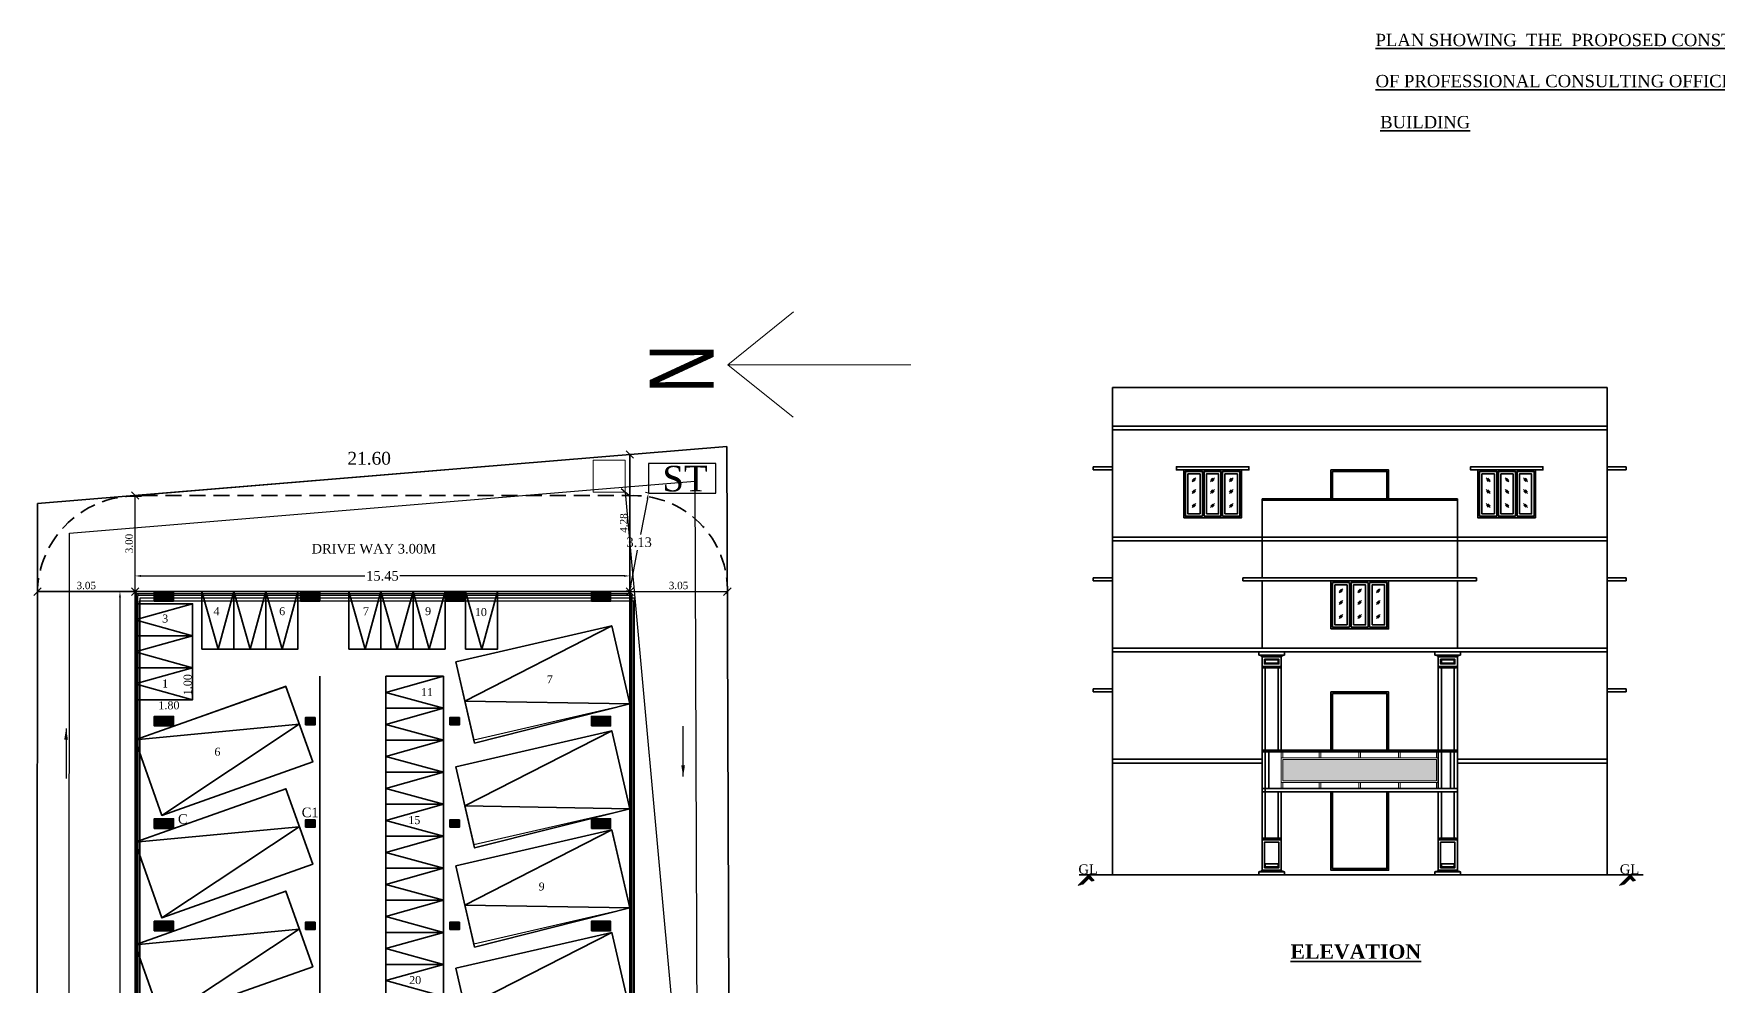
# Model space of a CAD drawing. Header units: metres. Extents: x 7518 to 7619, y -2370 to -2298.
# Drawn here: x 7519.1 to 7571.7, y -2327.7 to -2297.9 of the extents above; entities that cross this region are included whole.
import ezdxf

# ---------------------------------------------------------------- set-up
doc = ezdxf.new("R2010")
doc.units = ezdxf.units.M
doc.header["$MEASUREMENT"] = 0
doc.header["$PDMODE"] = 98
doc.linetypes.add('DASHED2', pattern=[0.375, 0.25, -0.125])
for name, color, linetype, plot in [('BLK_1_COVERED_AREA', 140, 'Continuous', False), ('BLK_1_FLR_0_BLT_UP_AREA_DEDUCT', 18, 'Continuous', False), ('PARKING_SLOT', 30, 'Continuous', False), ('TWO_WHEELER_PARKING', 2, 'Continuous', False)]:
    doc.layers.add(name, color=color, linetype=linetype, plot=plot)
for name, color, linetype in [('BLK_1_FLR_0_BLT_UP_AREA', 18, 'Continuous'), ('BLK_1_FLR_0_COVERED_PARKING', 173, 'Continuous'), ('BLK_1_LVL_0_BLDG_FOOT_PRINT', 1, 'Continuous'), ('BLK_1_LVL_0_REAR_SETBACK', 11, 'Continuous'), ('BLK_1_LVL_0_SIDE_SETBACK1', 171, 'Continuous'), ('BLK_1_LVL_0_SIDE_SETBACK2', 102, 'Continuous'), ('PLOT_BOUNDARY', 70, 'Continuous'), ('RWH', 130, 'Continuous'), ('SEPTIC_TANK', 146, 'Continuous')]:
    doc.layers.add(name, color=color, linetype=linetype)
for name, color, linetype, lineweight in [('BLK_1_FLR_0_STILT', 7, 'Continuous', 0), ('NORTH_DIRECTION', 7, 'Continuous', 0), ('SEGREGATED_TOILET', 1, 'Continuous', 0)]:
    doc.layers.add(name, color=color, linetype=linetype, lineweight=lineweight)
doc.styles.get("Standard").update_dxf_attribs({"font": 'times.ttf'})
doc.styles.add('USA TEXT', font='GOTHIC.TTF', dxfattribs={"width": 0.8})
doc.dimstyles.get("Standard").update_dxf_attribs({"dimtxt": 0.3, "dimasz": 0.18, "dimexe": 0.1, "dimexo": 0.1, "dimgap": 0.09, "dimtad": 0, "dimtih": 1, "dimtoh": 1, "dimzin": 0, "dimdsep": 46, "dimtxsty": 'Standard', "dimcen": 0.09, "dimadec": 0, "dimazin": 0, "dimtfac": 1, "dimtofl": 0, "dimtmove": 0, "dimatfit": 3, "dimfxl": 0, "dimtolj": 1, "dimtzin": 0, "dimarcsym": 0})
doc.dimstyles.new('STANDARD$0', dxfattribs={"dimtxt": 0.3, "dimasz": 0.18, "dimexe": 0.1, "dimexo": 0.1, "dimgap": 0.09, "dimtad": 0, "dimtih": 1, "dimtoh": 1, "dimzin": 1, "dimdsep": 46, "dimtxsty": 'Standard', "dimcen": 0.1, "dimadec": 3, "dimazin": 0, "dimtfac": 1, "dimtofl": 0, "dimtmove": 0, "dimatfit": 3, "dimfxl": 0, "dimtolj": 1, "dimtzin": 0, "dimarcsym": 0})
doc.dimstyles.new('vassanttham', dxfattribs={"dimtxt": 0.23, "dimasz": 0.234375, "dimexe": 0.15, "dimexo": 0.5, "dimgap": 0.07, "dimtad": 1, "dimtoh": 1, "dimrnd": 0.01, "dimzin": 0, "dimdsep": 46, "dimtxsty": 'Standard', "dimblk": 'OBLIQUE', "dimcen": 0.23, "dimse1": 1, "dimse2": 1, "dimclrd": 7, "dimclre": 7, "dimclrt": 7, "dimadec": 0, "dimazin": 0, "dimtfac": 1, "dimtix": 1, "dimtofl": 0, "dimtmove": 0, "dimatfit": 3, "dimfxl": 0, "dimtolj": 2, "dimtzin": 0, "dimlwd": 25, "dimlwe": -1, "dimarcsym": 0})

# ---------------------------------------------------------------- blocks, each defined once
blk = doc.blocks.new('*D120')
at = {"color": 0, "lineweight": -2}
for p, q in [((7521.913, -2315.354), (7521.713, -2315.354)), ((7521.813, -2315.534), (7521.813, -2332.218)), ((7521.813, -2347.794), (7521.813, -2332.704)), ((7521.913, -2347.974), (7521.713, -2347.974))]:
    blk.add_line(p, q, dxfattribs=at)
at = {"color": 0, "lineweight": 35}
for points in [[(7521.783, -2315.534), (7521.843, -2315.534), (7521.813, -2315.354)], [(7521.783, -2347.794), (7521.843, -2347.794), (7521.813, -2347.974)]]:
    blk.add_solid(points, dxfattribs=at)
at = {"layer": 'Defpoints', "color": 0, "lineweight": 35}
for p in [(7521.813, -2315.354), (7522.99, -2315.354), (7522.99, -2347.974)]:
    blk.add_point(p, dxfattribs=at)
at = {"color": 0, "lineweight": 35, "insert": (7521.813, -2332.461), "char_height": 0.3, "attachment_point": 5}
blk.add_mtext('\\A1;32.62', dxfattribs=at)
blk = doc.blocks.new('*D139')
at = {"color": 0, "lineweight": -2}
for p, q in [((7522.285, -2314.965), (7522.285, -2314.765)), ((7522.465, -2314.865), (7529.462, -2314.865)), ((7537.555, -2314.865), (7530.558, -2314.865)), ((7537.735, -2314.965), (7537.735, -2314.765))]:
    blk.add_line(p, q, dxfattribs=at)
at = {"color": 0, "lineweight": 35}
for points in [[(7522.465, -2314.835), (7522.465, -2314.895), (7522.285, -2314.865)], [(7537.555, -2314.835), (7537.555, -2314.895), (7537.735, -2314.865)]]:
    blk.add_solid(points, dxfattribs=at)
at = {"layer": 'Defpoints', "color": 0, "lineweight": 35}
for p in [(7537.735, -2314.865), (7522.285, -2315.354), (7537.735, -2315.354)]:
    blk.add_point(p, dxfattribs=at)
at = {"color": 0, "lineweight": 35, "insert": (7530.01, -2314.865), "char_height": 0.3, "attachment_point": 5}
blk.add_mtext('\\A1;15.45', dxfattribs=at)
blk = doc.blocks.new('_Oblique')
at = {"color": 0, "lineweight": -2}
blk.add_line((-0.5, -0.5), (0.5, 0.5), dxfattribs=at)
blk = doc.blocks.new('*D144')
at = {"layer": 'BLK_1_LVL_0_SIDE_SETBACK2', "linetype": 'ByBlock', "lineweight": 25}
blk.add_line((7537.735, -2315.354), (7540.78, -2315.354), dxfattribs=at)
at = {"layer": 'Defpoints', "color": 0, "linetype": 'ByBlock', "lineweight": 35}
for p in [(7537.735, -2315.354), (7540.78, -2315.354), (7540.78, -2315.354)]:
    blk.add_point(p, dxfattribs=at)
at = {"layer": 'BLK_1_LVL_0_SIDE_SETBACK2', "linetype": 'ByBlock', "lineweight": 25, "xscale": 0.234375, "yscale": 0.234375, "zscale": 0.234375}
for p, rotation in [((7537.735, -2315.354), 179.9996540600815), ((7540.78, -2315.354), 359.9996540600815)]:
    blk.add_blockref('_Oblique', p, dxfattribs=dict(at, rotation=rotation))
at = {"layer": 'BLK_1_LVL_0_SIDE_SETBACK2', "linetype": 'ByBlock', "insert": (7539.258, -2315.166), "char_height": 0.23, "attachment_point": 5, "rotation": 359.9997}
blk.add_mtext('\\A2;3.05', dxfattribs=at)
blk = doc.blocks.new('*D122')
at = {"layer": 'BLK_1_LVL_0_SIDE_SETBACK1', "lineweight": 25}
blk.add_line((7522.285, -2315.354), (7519.235, -2315.354), dxfattribs=at)
at = {"layer": 'Defpoints', "color": 0, "lineweight": 35}
for p in [(7519.235, -2315.354), (7519.235, -2315.354), (7522.285, -2315.354)]:
    blk.add_point(p, dxfattribs=at)
at = {"layer": 'BLK_1_LVL_0_SIDE_SETBACK1', "lineweight": 25, "xscale": 0.234375, "yscale": 0.234375, "zscale": 0.234375, "rotation": 180}
blk.add_blockref('_Oblique', (7519.235, -2315.354), dxfattribs=at)
at = {"layer": 'BLK_1_LVL_0_SIDE_SETBACK1', "lineweight": 25, "xscale": 0.234375, "yscale": 0.234375, "zscale": 0.234375}
blk.add_blockref('_Oblique', (7522.285, -2315.354), dxfattribs=at)
at = {"layer": 'BLK_1_LVL_0_SIDE_SETBACK1', "insert": (7520.76, -2315.166), "char_height": 0.23, "attachment_point": 5}
blk.add_mtext('\\A2;3.05', dxfattribs=at)
blk = doc.blocks.new('*D149')
at = {"layer": 'Defpoints', "color": 0, "linetype": 'ByBlock', "lineweight": 35}
for p in [(7538.321, -2312.274), (7538.321, -2312.274), (7537.735, -2315.354)]:
    blk.add_point(p, dxfattribs=at)
at = {"layer": 'SEPTIC_TANK', "color": 0, "linetype": 'ByBlock', "lineweight": -2}
for p, q in [((7538.287, -2312.451), (7538.074, -2313.571)), ((7538.321, -2312.274), (7538.222, -2312.255)), ((7537.769, -2315.177), (7537.982, -2314.057)), ((7537.735, -2315.354), (7537.637, -2315.335))]:
    blk.add_line(p, q, dxfattribs=at)
at = {"layer": 'SEPTIC_TANK', "color": 0, "linetype": 'ByBlock', "lineweight": 35}
for points in [[(7538.258, -2312.445), (7538.317, -2312.457), (7538.321, -2312.274)], [(7537.739, -2315.171), (7537.798, -2315.183), (7537.735, -2315.354)]]:
    blk.add_solid(points, dxfattribs=at)
at = {"layer": 'SEPTIC_TANK', "color": 0, "linetype": 'ByBlock', "insert": (7538.028, -2313.814), "char_height": 0.3, "attachment_point": 5}
blk.add_mtext('\\A1;3.13', dxfattribs=at)
blk = doc.blocks.new('*D150')
at = {"layer": 'BLK_1_LVL_0_REAR_SETBACK', "linetype": 'ByBlock', "lineweight": 25}
blk.add_line((7522.285, -2315.354), (7522.285, -2312.351), dxfattribs=at)
at = {"layer": 'Defpoints', "color": 0, "linetype": 'ByBlock', "lineweight": 35}
for p in [(7522.285, -2312.351), (7522.285, -2312.351), (7522.285, -2315.354)]:
    blk.add_point(p, dxfattribs=at)
at = {"layer": 'BLK_1_LVL_0_REAR_SETBACK', "linetype": 'ByBlock', "lineweight": 25, "xscale": 0.234375, "yscale": 0.234375, "zscale": 0.234375}
for p, rotation in [((7522.285, -2312.351), 90), ((7522.285, -2315.354), 270)]:
    blk.add_blockref('_Oblique', p, dxfattribs=dict(at, rotation=rotation))
at = {"layer": 'BLK_1_LVL_0_REAR_SETBACK', "linetype": 'ByBlock', "insert": (7522.098, -2313.852), "char_height": 0.23, "attachment_point": 5, "rotation": 90}
blk.add_mtext('\\A2;3.00', dxfattribs=at)
blk = doc.blocks.new('*D151')
at = {"layer": 'BLK_1_LVL_0_REAR_SETBACK', "linetype": 'ByBlock', "lineweight": 25}
blk.add_line((7537.735, -2315.354), (7537.737, -2311.069), dxfattribs=at)
at = {"layer": 'Defpoints', "color": 0, "linetype": 'ByBlock', "lineweight": 35}
for p in [(7537.737, -2311.069), (7537.737, -2311.069), (7537.735, -2315.354)]:
    blk.add_point(p, dxfattribs=at)
at = {"layer": 'BLK_1_LVL_0_REAR_SETBACK', "linetype": 'ByBlock', "lineweight": 25, "xscale": 0.234375, "yscale": 0.234375, "zscale": 0.234375}
for p, rotation in [((7537.737, -2311.069), 89.97838304715017), ((7537.735, -2315.354), 269.9783830471501)]:
    blk.add_blockref('_Oblique', p, dxfattribs=dict(at, rotation=rotation))
at = {"layer": 'BLK_1_LVL_0_REAR_SETBACK', "linetype": 'ByBlock', "insert": (7537.548, -2313.211), "char_height": 0.23, "attachment_point": 5, "rotation": 89.9784}
blk.add_mtext('\\A2;4.28', dxfattribs=at)
blk = doc.blocks.new('*D152')
at = {"layer": 'Defpoints', "color": 0, "linetype": 'ByBlock', "lineweight": 35}
for p in [(7537.591, -2312.246), (7540.906, -2348.616), (7540.906, -2348.616)]:
    blk.add_point(p, dxfattribs=at)
at = {"layer": 'SEGREGATED_TOILET', "linetype": 'ByBlock', "lineweight": 25}
blk.add_line((7537.591, -2312.246), (7540.906, -2348.616), dxfattribs=at)
at = {"layer": 'SEGREGATED_TOILET', "linetype": 'ByBlock', "lineweight": 25, "xscale": 0.234375, "yscale": 0.234375, "zscale": 0.234375}
for p, rotation in [((7537.591, -2312.246), 95.20804476324341), ((7540.906, -2348.616), 275.2080447632434)]:
    blk.add_blockref('_Oblique', p, dxfattribs=dict(at, rotation=rotation))
at = {"layer": 'SEGREGATED_TOILET', "linetype": 'ByBlock', "insert": (7539.435, -2330.414), "char_height": 0.23, "attachment_point": 5, "rotation": 275.208}
blk.add_mtext('\\A2;36.52', dxfattribs=at)

msp = doc.modelspace()

# ---------------------------------------------------------------- hatches: boundary and pattern name
at = {"lineweight": 35}
for points in [[(7523.485, -2315.654), (7523.485, -2315.354), (7522.885, -2315.354), (7522.885, -2315.654)], [(7528.055, -2315.654), (7528.055, -2315.354), (7527.455, -2315.354), (7527.455, -2315.654)], [(7532.565, -2315.654), (7532.565, -2315.354), (7531.965, -2315.354), (7531.965, -2315.654)], [(7536.535, -2315.654), (7536.535, -2315.354), (7537.135, -2315.354), (7537.135, -2315.654)], [(7523.485, -2319.554), (7523.485, -2319.254), (7522.885, -2319.254), (7522.885, -2319.554)], [(7536.535, -2319.554), (7536.535, -2319.254), (7537.135, -2319.254), (7537.135, -2319.554)], [(7523.485, -2322.754), (7523.485, -2322.454), (7522.885, -2322.454), (7522.885, -2322.754)], [(7536.535, -2322.754), (7536.535, -2322.454), (7537.135, -2322.454), (7537.135, -2322.754)], [(7523.485, -2325.954), (7523.485, -2325.654), (7522.885, -2325.654), (7522.885, -2325.954)], [(7536.535, -2325.954), (7536.535, -2325.654), (7537.135, -2325.654), (7537.135, -2325.954)]]:
    msp.add_hatch(color=256, dxfattribs=at).paths.add_polyline_path(points)
h = msp.add_hatch(color=256, dxfattribs=at)
h.paths.add_polyline_path([(7527.755, -2319.289), (7527.605, -2319.289), (7527.605, -2319.519), (7527.755, -2319.519)])
h.paths.add_polyline_path([(7527.905, -2319.289), (7527.755, -2319.289), (7527.755, -2319.519), (7527.905, -2319.519)])
h = msp.add_hatch(color=256, dxfattribs=at)
h.paths.add_polyline_path([(7532.265, -2319.289), (7532.115, -2319.289), (7532.115, -2319.519), (7532.265, -2319.519)])
h.paths.add_polyline_path([(7532.415, -2319.289), (7532.265, -2319.289), (7532.265, -2319.519), (7532.415, -2319.519)])
at = {"lineweight": 0}
msp.add_hatch(color=256, dxfattribs=at).paths.add_polyline_path([(7562.934, -2321.272), (7562.934, -2320.6), (7558.134, -2320.6), (7558.134, -2321.272)])
at = {"lineweight": 35}
h = msp.add_hatch(color=256, dxfattribs=at)
h.paths.add_polyline_path([(7527.755, -2322.489), (7527.605, -2322.489), (7527.605, -2322.719), (7527.755, -2322.719)])
h.paths.add_polyline_path([(7527.905, -2322.489), (7527.755, -2322.489), (7527.755, -2322.719), (7527.905, -2322.719)])
h = msp.add_hatch(color=256, dxfattribs=at)
h.paths.add_polyline_path([(7532.265, -2322.489), (7532.115, -2322.489), (7532.115, -2322.719), (7532.265, -2322.719)])
h.paths.add_polyline_path([(7532.415, -2322.489), (7532.265, -2322.489), (7532.265, -2322.719), (7532.415, -2322.719)])
h = msp.add_hatch(color=256, dxfattribs=at)
h.paths.add_polyline_path([(7527.755, -2325.689), (7527.605, -2325.689), (7527.605, -2325.919), (7527.755, -2325.919)])
h.paths.add_polyline_path([(7527.905, -2325.689), (7527.755, -2325.689), (7527.755, -2325.919), (7527.905, -2325.919)])
h = msp.add_hatch(color=256, dxfattribs=at)
h.paths.add_polyline_path([(7532.265, -2325.689), (7532.115, -2325.689), (7532.115, -2325.919), (7532.265, -2325.919)])
h.paths.add_polyline_path([(7532.415, -2325.689), (7532.265, -2325.689), (7532.265, -2325.919), (7532.415, -2325.919)])

# ---------------------------------------------------------------- linework, layer by layer
for p, q in [((7552.809, -2308.981), (7568.259, -2308.981)), ((7552.809, -2323.911), (7552.809, -2308.981)), ((7552.809, -2324.211), (7552.809, -2308.981)), ((7552.809, -2313.651), (7552.809, -2308.981)), ((7568.259, -2312.451), (7568.259, -2308.981)), ((7552.809, -2310.181), (7568.259, -2310.181)), ((7552.809, -2310.301), (7552.809, -2310.181)), ((7552.809, -2310.301), (7568.259, -2310.301)), ((7568.259, -2310.301), (7568.259, -2310.181)), ((7519.237, -2312.604), (7540.763, -2310.818)), ((7552.209, -2311.551), (7552.209, -2311.451)), ((7552.809, -2311.451), (7552.209, -2311.451)), ((7552.809, -2311.551), (7552.209, -2311.551)), ((7555.297, -2311.923), (7555.417, -2311.801)), ((7555.3, -2311.882), (7555.369, -2311.813)), ((7555.343, -2311.914), (7555.404, -2311.85)), ((7555.877, -2311.923), (7555.997, -2311.801)), ((7555.88, -2311.882), (7555.949, -2311.813)), ((7555.923, -2311.914), (7555.984, -2311.85)), ((7556.462, -2311.923), (7556.582, -2311.801)), ((7556.465, -2311.882), (7556.534, -2311.813)), ((7556.508, -2311.914), (7556.569, -2311.85)), ((7564.607, -2311.923), (7564.487, -2311.801)), ((7564.56, -2311.914), (7564.5, -2311.85)), ((7564.604, -2311.882), (7564.534, -2311.813)), ((7565.192, -2311.923), (7565.072, -2311.801)), ((7565.145, -2311.914), (7565.085, -2311.85)), ((7565.189, -2311.882), (7565.119, -2311.813)), ((7565.772, -2311.923), (7565.652, -2311.801)), ((7565.725, -2311.914), (7565.665, -2311.85)), ((7565.769, -2311.882), (7565.699, -2311.813)), ((7568.859, -2311.451), (7568.259, -2311.451)), ((7568.859, -2311.551), (7568.259, -2311.551)), ((7568.859, -2311.551), (7568.859, -2311.451)), ((7555.297, -2312.288), (7555.417, -2312.166)), ((7555.3, -2312.248), (7555.369, -2312.178)), ((7555.343, -2312.279), (7555.404, -2312.215)), ((7555.877, -2312.288), (7555.997, -2312.166)), ((7555.88, -2312.248), (7555.949, -2312.178)), ((7555.923, -2312.279), (7555.984, -2312.215)), ((7556.462, -2312.288), (7556.582, -2312.166)), ((7556.465, -2312.248), (7556.534, -2312.178)), ((7556.508, -2312.279), (7556.569, -2312.215)), ((7557.484, -2312.451), (7563.584, -2312.451)), ((7557.484, -2313.771), (7557.484, -2312.451)), ((7563.584, -2313.771), (7563.584, -2312.451)), ((7564.607, -2312.288), (7564.487, -2312.166)), ((7564.56, -2312.279), (7564.5, -2312.215)), ((7564.604, -2312.248), (7564.534, -2312.178)), ((7565.192, -2312.288), (7565.072, -2312.166)), ((7565.145, -2312.279), (7565.085, -2312.215)), ((7565.189, -2312.248), (7565.119, -2312.178)), ((7565.772, -2312.288), (7565.652, -2312.166)), ((7565.725, -2312.279), (7565.665, -2312.215)), ((7565.769, -2312.248), (7565.699, -2312.178)), ((7568.259, -2324.211), (7568.259, -2312.451)), ((7519.237, -2312.604), (7519.21, -2359.107)), ((7555.297, -2312.727), (7555.417, -2312.605)), ((7555.3, -2312.686), (7555.369, -2312.617)), ((7555.343, -2312.718), (7555.404, -2312.654)), ((7555.877, -2312.727), (7555.997, -2312.605)), ((7555.88, -2312.686), (7555.949, -2312.617)), ((7555.923, -2312.718), (7555.984, -2312.654)), ((7556.462, -2312.727), (7556.582, -2312.605)), ((7556.465, -2312.686), (7556.534, -2312.617)), ((7556.508, -2312.718), (7556.569, -2312.654)), ((7557.484, -2312.501), (7563.584, -2312.501)), ((7564.607, -2312.727), (7564.487, -2312.605)), ((7564.56, -2312.718), (7564.5, -2312.654)), ((7564.604, -2312.686), (7564.534, -2312.617)), ((7565.192, -2312.727), (7565.072, -2312.605)), ((7565.145, -2312.718), (7565.085, -2312.654)), ((7565.189, -2312.686), (7565.119, -2312.617)), ((7565.772, -2312.727), (7565.652, -2312.605)), ((7565.725, -2312.718), (7565.665, -2312.654)), ((7565.769, -2312.686), (7565.699, -2312.617)), ((7552.809, -2313.651), (7568.259, -2313.651)), ((7552.809, -2313.771), (7568.259, -2313.771)), ((7557.484, -2314.921), (7557.484, -2313.771)), ((7563.584, -2314.921), (7563.584, -2313.771)), ((7552.209, -2315.021), (7552.209, -2314.921)), ((7552.809, -2314.921), (7552.209, -2314.921)), ((7552.809, -2315.021), (7552.209, -2315.021)), ((7556.884, -2314.921), (7556.884, -2315.021)), ((7556.884, -2315.021), (7556.884, -2314.921)), ((7556.884, -2314.921), (7564.184, -2314.921)), ((7556.884, -2315.021), (7564.184, -2315.021)), ((7557.484, -2317.121), (7557.484, -2315.021)), ((7563.584, -2317.121), (7563.584, -2315.021)), ((7564.184, -2314.921), (7564.184, -2315.021)), ((7568.859, -2314.921), (7568.259, -2314.921)), ((7568.859, -2315.021), (7568.259, -2315.021)), ((7568.859, -2315.021), (7568.859, -2314.921)), ((7537.735, -2315.354), (7522.285, -2315.354)), ((7537.735, -2319.814), (7537.735, -2315.354)), ((7537.735, -2319.814), (7537.735, -2315.354)), ((7559.891, -2315.393), (7560.011, -2315.271)), ((7559.894, -2315.352), (7559.963, -2315.283)), ((7559.937, -2315.384), (7559.998, -2315.32)), ((7560.471, -2315.393), (7560.591, -2315.271)), ((7560.474, -2315.352), (7560.543, -2315.283)), ((7560.517, -2315.384), (7560.578, -2315.32)), ((7561.056, -2315.393), (7561.176, -2315.271)), ((7561.059, -2315.352), (7561.128, -2315.283)), ((7561.102, -2315.384), (7561.163, -2315.32)), ((7559.891, -2315.758), (7560.011, -2315.636)), ((7559.891, -2316.197), (7560.011, -2316.075)), ((7559.894, -2315.718), (7559.963, -2315.648)), ((7559.894, -2316.156), (7559.963, -2316.087)), ((7559.937, -2315.749), (7559.998, -2315.685)), ((7559.937, -2316.188), (7559.998, -2316.124)), ((7560.471, -2315.758), (7560.591, -2315.636)), ((7560.471, -2316.197), (7560.591, -2316.075)), ((7560.474, -2315.718), (7560.543, -2315.648)), ((7560.474, -2316.156), (7560.543, -2316.087)), ((7560.517, -2315.749), (7560.578, -2315.685)), ((7560.517, -2316.188), (7560.578, -2316.124)), ((7561.056, -2315.758), (7561.176, -2315.636)), ((7561.056, -2316.197), (7561.176, -2316.075)), ((7561.059, -2315.718), (7561.128, -2315.648)), ((7561.059, -2316.156), (7561.128, -2316.087)), ((7561.102, -2315.749), (7561.163, -2315.685)), ((7561.102, -2316.188), (7561.163, -2316.124)), ((7552.809, -2317.121), (7568.259, -2317.121)), ((7552.809, -2317.241), (7568.259, -2317.241)), ((7557.484, -2317.241), (7557.384, -2317.241)), ((7557.384, -2317.241), (7557.384, -2317.341)), ((7558.184, -2317.241), (7557.384, -2317.241)), ((7557.384, -2317.341), (7558.084, -2317.341)), ((7557.484, -2317.391), (7558.084, -2317.391)), ((7557.484, -2324.061), (7557.484, -2317.691)), ((7557.484, -2320.349), (7557.484, -2317.691)), ((7558.084, -2317.341), (7558.184, -2317.341)), ((7558.084, -2317.691), (7558.084, -2320.311)), ((7558.184, -2317.341), (7558.184, -2317.241)), ((7562.984, -2317.241), (7562.884, -2317.241)), ((7562.884, -2317.241), (7562.884, -2317.341)), ((7563.684, -2317.241), (7562.884, -2317.241)), ((7562.884, -2317.341), (7563.584, -2317.341)), ((7562.984, -2317.391), (7563.584, -2317.391)), ((7562.984, -2320.311), (7562.984, -2317.691)), ((7563.584, -2317.341), (7563.684, -2317.341)), ((7563.584, -2317.691), (7563.584, -2320.591)), ((7563.684, -2317.341), (7563.684, -2317.241)), ((7528.055, -2338.754), (7528.055, -2318.001)), ((7557.584, -2317.741), (7557.984, -2317.741)), ((7563.084, -2317.741), (7563.484, -2317.741)), ((7552.209, -2318.491), (7552.209, -2318.391)), ((7552.809, -2318.391), (7552.209, -2318.391)), ((7552.809, -2318.491), (7552.209, -2318.491)), ((7568.859, -2318.391), (7568.259, -2318.391)), ((7568.859, -2318.491), (7568.259, -2318.491)), ((7568.859, -2318.491), (7568.859, -2318.391)), ((7557.484, -2320.311), (7563.584, -2320.311)), ((7557.484, -2320.361), (7563.584, -2320.361)), ((7557.694, -2321.511), (7557.694, -2320.311)), ((7562.984, -2320.591), (7562.984, -2320.361)), ((7563.374, -2321.511), (7563.374, -2320.361)), ((7552.809, -2320.591), (7557.484, -2320.591)), ((7552.809, -2320.711), (7557.484, -2320.711)), ((7562.984, -2321.526), (7562.984, -2320.486)), ((7563.584, -2320.405), (7563.584, -2321.661)), ((7563.584, -2320.591), (7568.259, -2320.591)), ((7563.584, -2320.711), (7568.259, -2320.711)), ((7557.484, -2321.511), (7563.584, -2321.511)), ((7557.484, -2321.611), (7563.584, -2321.611)), ((7557.484, -2324.061), (7557.484, -2321.803)), ((7557.984, -2321.661), (7557.984, -2321.611)), ((7558.084, -2324.061), (7558.084, -2321.611)), ((7562.984, -2324.061), (7562.984, -2321.611)), ((7563.584, -2324.061), (7563.584, -2321.611)), ((7563.584, -2321.842), (7563.584, -2321.803)), ((7557.584, -2323.061), (7557.984, -2323.061)), ((7563.084, -2323.061), (7563.484, -2323.061)), ((7551.74, -2324.541), (7552.07, -2324.211)), ((7551.74, -2324.541), (7552.07, -2324.211)), ((7551.773, -2324.211), (7569.387, -2324.211)), ((7551.777, -2324.529), (7552.07, -2324.236)), ((7551.777, -2324.529), (7552.07, -2324.236)), ((7551.814, -2324.518), (7552.07, -2324.262)), ((7551.814, -2324.518), (7552.07, -2324.262)), ((7551.851, -2324.506), (7552.07, -2324.287)), ((7551.851, -2324.506), (7552.07, -2324.287)), ((7551.888, -2324.494), (7552.07, -2324.313)), ((7551.888, -2324.494), (7552.07, -2324.313)), ((7552.241, -2324.382), (7552.07, -2324.211)), ((7552.241, -2324.382), (7552.07, -2324.211)), ((7552.222, -2324.389), (7552.07, -2324.236)), ((7552.222, -2324.389), (7552.07, -2324.236)), ((7552.202, -2324.395), (7552.07, -2324.262)), ((7552.202, -2324.395), (7552.07, -2324.262)), ((7552.183, -2324.401), (7552.07, -2324.287)), ((7552.183, -2324.401), (7552.07, -2324.287)), ((7552.164, -2324.407), (7552.07, -2324.313)), ((7552.164, -2324.407), (7552.07, -2324.313)), ((7557.384, -2324.211), (7557.384, -2324.111)), ((7557.384, -2324.111), (7558.084, -2324.111)), ((7557.484, -2324.211), (7557.384, -2324.211)), ((7558.184, -2324.211), (7557.384, -2324.211)), ((7557.484, -2324.061), (7558.084, -2324.061)), ((7558.084, -2324.111), (7558.184, -2324.111)), ((7558.184, -2324.111), (7558.184, -2324.211)), ((7559.634, -2324.061), (7561.434, -2324.061)), ((7562.884, -2324.211), (7562.884, -2324.111)), ((7562.884, -2324.111), (7563.584, -2324.111)), ((7562.984, -2324.211), (7562.884, -2324.211)), ((7563.684, -2324.211), (7562.884, -2324.211)), ((7562.984, -2324.061), (7563.584, -2324.061)), ((7563.584, -2324.111), (7563.684, -2324.111)), ((7563.684, -2324.111), (7563.684, -2324.211)), ((7568.649, -2324.541), (7568.979, -2324.211)), ((7568.649, -2324.541), (7568.979, -2324.211)), ((7568.686, -2324.529), (7568.979, -2324.236)), ((7568.686, -2324.529), (7568.979, -2324.236)), ((7568.723, -2324.518), (7568.979, -2324.262)), ((7568.723, -2324.518), (7568.979, -2324.262)), ((7568.76, -2324.506), (7568.979, -2324.287)), ((7568.76, -2324.506), (7568.979, -2324.287)), ((7568.798, -2324.494), (7568.979, -2324.313)), ((7568.798, -2324.494), (7568.979, -2324.313)), ((7569.15, -2324.382), (7568.979, -2324.211)), ((7569.15, -2324.382), (7568.979, -2324.211)), ((7569.131, -2324.389), (7568.979, -2324.236)), ((7569.131, -2324.389), (7568.979, -2324.236)), ((7569.111, -2324.395), (7568.979, -2324.262)), ((7569.111, -2324.395), (7568.979, -2324.262)), ((7569.092, -2324.401), (7568.979, -2324.287)), ((7569.092, -2324.401), (7568.979, -2324.287)), ((7569.073, -2324.407), (7568.979, -2324.313)), ((7569.073, -2324.407), (7568.979, -2324.313))]:
    msp.add_line(p, q, dxfattribs=at)
at = {"linetype": 'DASHED2', "lineweight": 35, "ltscale": 2}
msp.add_line((7522.484, -2312.355), (7537.682, -2312.355), dxfattribs=at)
at = {"lineweight": 35, "ltscale": 3}
for p, q in [((7522.285, -2315.354), (7522.285, -2338.524)), ((7537.735, -2335.174), (7537.735, -2319.814))]:
    msp.add_line(p, q, dxfattribs=at)
at = {"lineweight": 0}
for p, q in [((7558.084, -2321.511), (7558.084, -2320.356)), ((7558.084, -2320.356), (7558.084, -2320.546)), ((7558.084, -2320.356), (7558.084, -2321.511)), ((7558.134, -2320.356), (7558.134, -2320.546)), ((7559.272, -2320.361), (7559.272, -2320.55)), ((7559.322, -2320.361), (7559.322, -2320.55)), ((7560.509, -2320.55), (7560.509, -2320.356)), ((7560.559, -2320.55), (7560.559, -2320.356)), ((7561.747, -2320.361), (7561.747, -2320.55)), ((7561.797, -2320.361), (7561.797, -2320.55)), ((7562.934, -2320.361), (7562.934, -2320.55)), ((7562.984, -2321.511), (7562.984, -2320.361)), ((7562.984, -2320.361), (7562.984, -2320.55)), ((7562.984, -2321.511), (7562.984, -2320.361)), ((7558.084, -2321.322), (7558.084, -2321.511)), ((7558.134, -2321.322), (7558.134, -2321.511)), ((7559.272, -2321.322), (7559.272, -2321.511)), ((7559.322, -2321.322), (7559.322, -2321.511)), ((7560.509, -2321.322), (7560.509, -2321.511)), ((7560.559, -2321.322), (7560.559, -2321.511)), ((7561.747, -2321.322), (7561.747, -2321.511)), ((7561.797, -2321.322), (7561.797, -2321.511)), ((7562.934, -2321.322), (7562.934, -2321.511)), ((7562.984, -2321.322), (7562.984, -2321.511))]:
    msp.add_line(p, q, dxfattribs=at)
at = {"lineweight": 35}
for points in [[(7519.21, -2359.107), (7540.906, -2348.616), (7540.763, -2310.818)], [(7555.041, -2311.551), (7554.811, -2311.551), (7554.811, -2311.451), (7556.841, -2311.451), (7557.071, -2311.451), (7557.071, -2311.551), (7554.811, -2311.551)], [(7555.621, -2313.001), (7555.621, -2311.601), (7555.091, -2311.601), (7555.091, -2313.001), (7555.621, -2313.001)], [(7555.671, -2313.001), (7556.201, -2313.001), (7556.201, -2311.601), (7555.671, -2311.601), (7555.671, -2313.001)], [(7556.251, -2313.001), (7556.791, -2313.001), (7556.791, -2311.601), (7556.251, -2311.601), (7556.251, -2313.001)], [(7559.634, -2312.501), (7559.634, -2311.551), (7561.434, -2311.551), (7561.434, -2312.501)], [(7559.684, -2312.501), (7559.684, -2311.601), (7561.384, -2311.601), (7561.384, -2312.501)], [(7564.228, -2311.551), (7563.998, -2311.551), (7563.998, -2311.451), (7566.028, -2311.451), (7566.258, -2311.451), (7566.258, -2311.551), (7563.998, -2311.551)], [(7564.818, -2313.001), (7564.278, -2313.001), (7564.278, -2311.601), (7564.818, -2311.601), (7564.818, -2313.001)], [(7565.398, -2313.001), (7564.868, -2313.001), (7564.868, -2311.601), (7565.398, -2311.601), (7565.398, -2313.001)], [(7565.448, -2313.001), (7565.448, -2311.601), (7565.978, -2311.601), (7565.978, -2313.001), (7565.448, -2313.001)], [(7560.214, -2316.471), (7560.214, -2315.071), (7559.684, -2315.071), (7559.684, -2316.471), (7560.214, -2316.471)], [(7560.264, -2316.471), (7560.794, -2316.471), (7560.794, -2315.071), (7560.264, -2315.071), (7560.264, -2316.471)], [(7560.844, -2316.471), (7561.384, -2316.471), (7561.384, -2315.071), (7560.844, -2315.071), (7560.844, -2316.471)], [(7537.735, -2318.866), (7532.886, -2320.086), (7532.303, -2317.55), (7537.172, -2316.427), (7537.735, -2318.866), (7532.586, -2318.774), (7537.172, -2316.427)], [(7557.484, -2317.691), (7557.534, -2317.691)], [(7558.084, -2317.691), (7558.034, -2317.691)], [(7558.084, -2317.691), (7558.034, -2317.691)], [(7562.984, -2317.691), (7563.034, -2317.691)], [(7563.584, -2317.691), (7563.534, -2317.691)], [(7563.584, -2317.691), (7563.534, -2317.691)], [(7557.534, -2317.741), (7557.584, -2317.741), (7557.584, -2320.311)], [(7558.034, -2317.741), (7557.984, -2317.741), (7557.984, -2320.311)], [(7563.034, -2317.741), (7563.084, -2317.741), (7563.084, -2320.311)], [(7563.534, -2317.741), (7563.484, -2317.741), (7563.484, -2320.311)], [(7522.285, -2319.989), (7526.994, -2318.317), (7527.832, -2320.676), (7523.124, -2322.348), (7522.285, -2319.989), (7527.414, -2319.501), (7523.124, -2322.348)], [(7559.634, -2320.311), (7559.634, -2318.491), (7561.434, -2318.491), (7561.434, -2320.311)], [(7559.684, -2320.311), (7559.684, -2318.541), (7561.384, -2318.541), (7561.384, -2320.311)], [(7527.605, -2319.519), (7527.905, -2319.519), (7527.905, -2319.289), (7527.605, -2319.289), (7527.605, -2319.519)], [(7532.115, -2319.519), (7532.415, -2319.519), (7532.415, -2319.289), (7532.115, -2319.289), (7532.115, -2319.519)], [(7537.735, -2322.143), (7532.886, -2323.363), (7532.303, -2320.826), (7537.172, -2319.703), (7537.735, -2322.143), (7532.586, -2322.051), (7537.172, -2319.703)], [(7557.584, -2320.361), (7557.584, -2321.511)], [(7563.084, -2320.361), (7563.084, -2321.511)], [(7563.484, -2320.361), (7563.484, -2321.511)], [(7522.285, -2323.189), (7526.994, -2321.517), (7527.832, -2323.876), (7523.124, -2325.548), (7522.285, -2323.189), (7527.414, -2322.701), (7523.124, -2325.548)], [(7557.534, -2323.061), (7557.584, -2323.061), (7557.584, -2321.511)], [(7558.034, -2323.061), (7557.984, -2323.061), (7557.984, -2321.611)], [(7561.434, -2321.611), (7561.434, -2324.061), (7559.634, -2324.061), (7559.634, -2321.611)], [(7561.384, -2321.611), (7561.384, -2324.011), (7559.684, -2324.011), (7559.684, -2321.611)], [(7563.034, -2323.061), (7563.084, -2323.061), (7563.084, -2321.611)], [(7563.534, -2323.061), (7563.484, -2323.061), (7563.484, -2321.611)], [(7527.605, -2322.719), (7527.905, -2322.719), (7527.905, -2322.489), (7527.605, -2322.489), (7527.605, -2322.719)], [(7532.115, -2322.719), (7532.415, -2322.719), (7532.415, -2322.489), (7532.115, -2322.489), (7532.115, -2322.719)], [(7537.735, -2325.242), (7532.886, -2326.462), (7532.303, -2323.926), (7537.172, -2322.803), (7537.735, -2325.242), (7532.586, -2325.15), (7537.172, -2322.803)], [(7557.484, -2323.111), (7557.534, -2323.111)], [(7558.084, -2323.111), (7558.034, -2323.111)], [(7558.084, -2323.111), (7558.034, -2323.111)], [(7562.984, -2323.111), (7563.034, -2323.111)], [(7563.584, -2323.111), (7563.534, -2323.111)], [(7563.584, -2323.111), (7563.534, -2323.111)], [(7563.584, -2323.111), (7563.534, -2323.111)], [(7522.285, -2326.389), (7526.994, -2324.717), (7527.832, -2327.076), (7523.124, -2328.748), (7522.285, -2326.389), (7527.414, -2325.901), (7523.124, -2328.748)], [(7527.605, -2325.919), (7527.905, -2325.919), (7527.905, -2325.689), (7527.605, -2325.689), (7527.605, -2325.919)], [(7532.115, -2325.919), (7532.415, -2325.919), (7532.415, -2325.689), (7532.115, -2325.689), (7532.115, -2325.919)], [(7537.735, -2328.442), (7532.886, -2329.662), (7532.303, -2327.126), (7537.172, -2326.003), (7537.735, -2328.442), (7532.586, -2328.35), (7537.172, -2326.003)]]:
    msp.add_lwpolyline(points, dxfattribs=at)
at = {"linetype": 'ByBlock'}
msp.add_lwpolyline([(7538.321, -2311.348), (7538.321, -2312.274), (7540.419, -2312.274), (7540.419, -2311.348)], close=True, dxfattribs=at)
at = {"lineweight": 35}
for points in [[(7555.041, -2313.051), (7556.841, -2313.051), (7556.841, -2311.551), (7555.041, -2311.551)], [(7555.546, -2312.926), (7555.546, -2311.676), (7555.166, -2311.676), (7555.166, -2312.926)], [(7555.746, -2312.926), (7556.126, -2312.926), (7556.126, -2311.676), (7555.746, -2311.676)], [(7556.326, -2312.926), (7556.716, -2312.926), (7556.716, -2311.676), (7556.326, -2311.676)], [(7566.028, -2313.051), (7564.228, -2313.051), (7564.228, -2311.551), (7566.028, -2311.551)], [(7564.743, -2312.926), (7564.353, -2312.926), (7564.353, -2311.676), (7564.743, -2311.676)], [(7565.323, -2312.926), (7564.943, -2312.926), (7564.943, -2311.676), (7565.323, -2311.676)], [(7565.523, -2312.926), (7565.523, -2311.676), (7565.903, -2311.676), (7565.903, -2312.926)], [(7559.634, -2316.521), (7561.434, -2316.521), (7561.434, -2315.021), (7559.634, -2315.021)], [(7537.735, -2315.354), (7522.285, -2315.354), (7522.285, -2344.314), (7526.96, -2344.314), (7526.96, -2347.974), (7533.06, -2347.974), (7533.06, -2344.314), (7537.735, -2344.314)], [(7523.485, -2315.654), (7522.885, -2315.654), (7522.885, -2315.354), (7523.485, -2315.354)], [(7528.055, -2315.654), (7527.455, -2315.654), (7527.455, -2315.354), (7528.055, -2315.354)], [(7532.565, -2315.654), (7531.965, -2315.654), (7531.965, -2315.354), (7532.565, -2315.354)], [(7536.535, -2315.654), (7537.135, -2315.654), (7537.135, -2315.354), (7536.535, -2315.354)], [(7560.139, -2316.396), (7560.139, -2315.146), (7559.759, -2315.146), (7559.759, -2316.396)], [(7560.339, -2316.396), (7560.719, -2316.396), (7560.719, -2315.146), (7560.339, -2315.146)], [(7560.919, -2316.396), (7561.309, -2316.396), (7561.309, -2315.146), (7560.919, -2315.146)], [(7557.484, -2317.391), (7558.084, -2317.391), (7558.084, -2317.691), (7557.484, -2317.691)], [(7557.559, -2317.466), (7558.009, -2317.466), (7558.009, -2317.616), (7557.559, -2317.616)], [(7557.584, -2317.491), (7557.984, -2317.491), (7557.984, -2317.591), (7557.584, -2317.591)], [(7562.984, -2317.391), (7563.584, -2317.391), (7563.584, -2317.691), (7562.984, -2317.691)], [(7563.059, -2317.466), (7563.509, -2317.466), (7563.509, -2317.616), (7563.059, -2317.616)], [(7563.084, -2317.491), (7563.484, -2317.491), (7563.484, -2317.591), (7563.084, -2317.591)], [(7523.485, -2319.554), (7522.885, -2319.554), (7522.885, -2319.254), (7523.485, -2319.254)], [(7536.535, -2319.554), (7537.135, -2319.554), (7537.135, -2319.254), (7536.535, -2319.254)], [(7523.485, -2322.754), (7522.885, -2322.754), (7522.885, -2322.454), (7523.485, -2322.454)], [(7536.535, -2322.754), (7537.135, -2322.754), (7537.135, -2322.454), (7536.535, -2322.454)], [(7557.484, -2324.061), (7558.084, -2324.061), (7558.084, -2323.111), (7557.484, -2323.111)], [(7557.559, -2323.986), (7558.009, -2323.986), (7558.009, -2323.186), (7557.559, -2323.186)], [(7562.984, -2324.061), (7563.584, -2324.061), (7563.584, -2323.111), (7562.984, -2323.111)], [(7563.059, -2323.986), (7563.509, -2323.986), (7563.509, -2323.186), (7563.059, -2323.186)], [(7557.584, -2323.961), (7557.984, -2323.961), (7557.984, -2323.861), (7557.584, -2323.861)], [(7563.084, -2323.961), (7563.484, -2323.961), (7563.484, -2323.861), (7563.084, -2323.861)], [(7523.485, -2325.954), (7522.885, -2325.954), (7522.885, -2325.654), (7523.485, -2325.654)], [(7536.535, -2325.954), (7537.135, -2325.954), (7537.135, -2325.654), (7536.535, -2325.654)]]:
    msp.add_lwpolyline(points, close=True, dxfattribs=at)
at = {"lineweight": 35, "ltscale": 200}
for points in [[(7525.371, -2315.354), (7524.371, -2315.354), (7524.371, -2317.152), (7525.371, -2317.152), (7525.371, -2315.354), (7524.876, -2317.152), (7524.371, -2315.354)], [(7526.372, -2315.354), (7525.371, -2315.354), (7525.371, -2317.152), (7526.372, -2317.152), (7526.372, -2315.354), (7525.876, -2317.152), (7525.371, -2315.354)], [(7527.372, -2315.354), (7526.372, -2315.354), (7526.372, -2317.152), (7527.372, -2317.152), (7527.372, -2315.354), (7526.877, -2317.152), (7526.372, -2315.354)], [(7529.965, -2315.354), (7528.964, -2315.354), (7528.964, -2317.152), (7529.965, -2317.152), (7529.965, -2315.354), (7529.47, -2317.152), (7528.964, -2315.354)], [(7530.965, -2315.354), (7529.965, -2315.354), (7529.965, -2317.152), (7530.965, -2317.152), (7530.965, -2315.354), (7530.47, -2317.152), (7529.965, -2315.354)], [(7531.965, -2315.354), (7530.965, -2315.354), (7530.965, -2317.152), (7531.965, -2317.152), (7531.965, -2315.354), (7531.47, -2317.152), (7530.965, -2315.354)], [(7533.605, -2315.354), (7532.605, -2315.354), (7532.605, -2317.152), (7533.605, -2317.152), (7533.605, -2315.354), (7533.11, -2317.152), (7532.605, -2315.354)], [(7524.083, -2316.735), (7524.083, -2315.735), (7522.285, -2315.735), (7522.285, -2316.735), (7524.083, -2316.735), (7522.285, -2316.24), (7524.083, -2315.735)], [(7524.083, -2317.735), (7524.083, -2316.735), (7522.285, -2316.735), (7522.285, -2317.735), (7524.083, -2317.735), (7522.285, -2317.24), (7524.083, -2316.735)], [(7524.083, -2318.735), (7524.083, -2317.735), (7522.285, -2317.735), (7522.285, -2318.735), (7524.083, -2318.735), (7522.285, -2318.24), (7524.083, -2317.735)], [(7531.917, -2319.001), (7531.917, -2318.001), (7530.119, -2318.001), (7530.119, -2319.001), (7531.917, -2319.001), (7530.119, -2318.506), (7531.917, -2318.001)], [(7531.917, -2320.002), (7531.917, -2319.001), (7530.119, -2319.001), (7530.119, -2320.002), (7531.917, -2320.002), (7530.119, -2319.506), (7531.917, -2319.001)], [(7531.917, -2321.002), (7531.917, -2320.002), (7530.119, -2320.002), (7530.119, -2321.002), (7531.917, -2321.002), (7530.119, -2320.507), (7531.917, -2320.002)], [(7531.917, -2322.002), (7531.917, -2321.002), (7530.119, -2321.002), (7530.119, -2322.002), (7531.917, -2322.002), (7530.119, -2321.507), (7531.917, -2321.002)], [(7531.919, -2323.002), (7531.919, -2322.002), (7530.121, -2322.002), (7530.121, -2323.002), (7531.919, -2323.002), (7530.121, -2322.507), (7531.919, -2322.002)], [(7531.919, -2324.002), (7531.919, -2323.002), (7530.121, -2323.002), (7530.121, -2324.002), (7531.919, -2324.002), (7530.121, -2323.507), (7531.919, -2323.002)], [(7531.919, -2325.002), (7531.919, -2324.002), (7530.121, -2324.002), (7530.121, -2325.002), (7531.919, -2325.002), (7530.121, -2324.507), (7531.919, -2324.002)], [(7531.919, -2326.003), (7531.919, -2325.002), (7530.121, -2325.002), (7530.121, -2326.003), (7531.919, -2326.003), (7530.121, -2325.507), (7531.919, -2325.002)], [(7531.919, -2327.003), (7531.919, -2326.003), (7530.121, -2326.003), (7530.121, -2327.003), (7531.919, -2327.003), (7530.121, -2326.508), (7531.919, -2326.003)], [(7531.919, -2328.003), (7531.919, -2327.003), (7530.121, -2327.003), (7530.121, -2328.003), (7531.919, -2328.003), (7530.121, -2327.508), (7531.919, -2327.003)]]:
    msp.add_lwpolyline(points, dxfattribs=at)
at = {"lineweight": 0}
for points in [[(7558.084, -2320.55), (7562.984, -2320.55), (7562.984, -2321.322), (7558.084, -2321.322)], [(7558.134, -2320.6), (7562.934, -2320.6), (7562.934, -2321.272), (7558.134, -2321.272)]]:
    msp.add_lwpolyline(points, close=True, dxfattribs=at)
at = {"linetype": 'DASHED2', "lineweight": 35, "ltscale": 2}
for centre, radius, start, end in [((7522.29, -2315.425), 3.055, 86.3593, 180.091), ((7537.848, -2315.289), 2.936, 357.2943, 93.244)]:
    msp.add_arc(centre, radius, start, end, dxfattribs=at)
at = {"lineweight": 35}
for centre, radius, start, end in [((7557.378, -2317.478), 0.137, 39.3593, 87.5106), ((7557.538, -2317.687), 0.0543, 184.3741, 265.6259), ((7558.03, -2317.687), 0.0543, 274.3741, 355.6259), ((7558.19, -2317.478), 0.137, 92.4894, 140.6407), ((7562.878, -2317.478), 0.137, 39.3593, 87.5106), ((7563.038, -2317.687), 0.0543, 184.3741, 265.6259), ((7563.53, -2317.687), 0.0543, 274.3741, 355.6259), ((7563.69, -2317.478), 0.137, 92.4894, 140.6407), ((7557.538, -2323.115), 0.0543, 94.3741, 175.6259), ((7558.03, -2323.115), 0.0543, 4.3741, 85.6259), ((7563.038, -2323.115), 0.0543, 94.3741, 175.6259), ((7563.53, -2323.115), 0.0543, 4.3741, 85.6259), ((7563.53, -2323.115), 0.0543, 4.3741, 85.6259), ((7557.378, -2323.974), 0.137, 272.4894, 320.6407), ((7558.19, -2323.974), 0.137, 219.3593, 267.5106), ((7562.878, -2323.974), 0.137, 272.4894, 320.6407), ((7563.69, -2323.974), 0.137, 219.3593, 267.5106), ((7563.69, -2323.974), 0.137, 219.3593, 267.5106)]:
    msp.add_arc(centre, radius, start, end, dxfattribs=at)
at = {"layer": 'BLK_1_COVERED_AREA'}
msp.add_lwpolyline([(7537.863, -2315.653), (7522.413, -2315.653), (7522.413, -2344.613), (7527.088, -2344.613), (7527.088, -2348.273), (7533.188, -2348.273), (7533.188, -2344.613), (7537.863, -2344.613)], close=True, dxfattribs=at)
at = {"layer": 'BLK_1_FLR_0_BLT_UP_AREA', "color": 18}
msp.add_lwpolyline([(7537.77, -2315.428), (7522.32, -2315.428), (7522.32, -2344.388), (7526.995, -2344.388), (7526.995, -2348.048), (7533.095, -2348.048), (7533.095, -2344.388), (7537.77, -2344.388)], close=True, dxfattribs=at)
at = {"layer": 'BLK_1_FLR_0_BLT_UP_AREA_DEDUCT', "color": 18}
msp.add_lwpolyline([(7537.809, -2315.473), (7522.359, -2315.473), (7522.359, -2344.433), (7527.034, -2344.433), (7527.034, -2348.093), (7533.134, -2348.093), (7533.134, -2344.433), (7537.809, -2344.433)], close=True, dxfattribs=at)
at = {"layer": 'BLK_1_FLR_0_COVERED_PARKING'}
msp.add_lwpolyline([(7537.878, -2315.564), (7522.428, -2315.564), (7522.428, -2344.524), (7527.103, -2344.524), (7527.103, -2348.184), (7533.203, -2348.184), (7533.203, -2344.524), (7537.878, -2344.524)], close=True, dxfattribs=at)
at = {"layer": 'BLK_1_FLR_0_STILT'}
msp.add_lwpolyline([(7537.735, -2315.354), (7522.285, -2315.354), (7522.285, -2344.314), (7526.96, -2344.314), (7526.96, -2347.974), (7533.06, -2347.974), (7533.06, -2344.314), (7537.735, -2344.314)], close=True, dxfattribs=at)
at = {"layer": 'BLK_1_LVL_0_BLDG_FOOT_PRINT'}
msp.add_lwpolyline([(7537.735, -2315.354), (7522.285, -2315.354), (7522.285, -2344.314), (7526.96, -2344.314), (7526.96, -2347.974), (7533.06, -2347.974), (7533.06, -2344.314), (7537.735, -2344.314)], close=True, dxfattribs=at)
at = {"layer": 'BLK_1_LVL_0_REAR_SETBACK', "linetype": 'ByBlock'}
msp.add_lwpolyline([(7522.285, -2315.354), (7522.285, -2312.351), (7537.737, -2311.069), (7537.735, -2315.354), (7522.285, -2315.354)], close=True, dxfattribs=at)
at = {"layer": 'BLK_1_LVL_0_SIDE_SETBACK1'}
msp.add_lwpolyline([(7519.235, -2315.354), (7522.285, -2315.354), (7522.285, -2344.314), (7519.218, -2344.312), (7519.235, -2315.354)], close=True, dxfattribs=at)
at = {"layer": 'BLK_1_LVL_0_SIDE_SETBACK2', "linetype": 'ByBlock'}
msp.add_lwpolyline([(7537.735, -2315.354), (7540.78, -2315.354), (7540.89, -2344.314), (7537.735, -2344.314), (7537.735, -2315.354)], close=True, dxfattribs=at)
at = {"layer": 'NORTH_DIRECTION'}
for points in [[(7542.853, -2306.61), (7542.853, -2306.61), (7540.801, -2308.265)], [(7546.517, -2308.265), (7546.517, -2308.265), (7540.801, -2308.265), (7542.836, -2309.907)]]:
    msp.add_lwpolyline(points, dxfattribs=at)
at = {"layer": 'PARKING_SLOT', "linetype": 'Continuous'}
for points in [[(7532.3, -2317.551), (7532.862, -2319.987), (7537.734, -2318.863), (7537.172, -2316.427)], [(7522.285, -2319.989), (7523.123, -2322.345), (7527.834, -2320.67), (7526.996, -2318.314)], [(7532.3, -2320.827), (7532.862, -2323.263), (7537.734, -2322.139), (7537.172, -2319.703)], [(7522.285, -2323.189), (7523.123, -2325.545), (7527.834, -2323.87), (7526.996, -2321.514)], [(7532.301, -2323.93), (7532.863, -2326.366), (7537.735, -2325.242), (7537.173, -2322.806)], [(7522.285, -2326.389), (7523.123, -2328.745), (7527.834, -2327.07), (7526.996, -2324.714)], [(7532.301, -2327.13), (7532.863, -2329.566), (7537.735, -2328.442), (7537.173, -2326.006)]]:
    msp.add_lwpolyline(points, close=True, dxfattribs=at)
at = {"layer": 'PLOT_BOUNDARY'}
msp.add_lwpolyline([(7519.237, -2312.604), (7519.21, -2359.107), (7540.906, -2348.616), (7540.763, -2310.818)], close=True, dxfattribs=at)
at = {"layer": 'RWH'}
msp.add_lwpolyline([(7539.767, -2311.904), (7539.908, -2349.098), (7540.906, -2348.616), (7540.763, -2310.818), (7519.237, -2312.604), (7519.21, -2359.107), (7520.21, -2358.624), (7520.236, -2313.524)], close=True, dxfattribs=at)
at = {"layer": 'SEGREGATED_TOILET'}
msp.add_lwpolyline([(7536.591, -2312.246), (7537.591, -2312.246), (7537.591, -2311.246), (7536.591, -2311.246)], close=True, dxfattribs=at)
at = {"layer": 'SEPTIC_TANK', "linetype": 'ByBlock'}
msp.add_lwpolyline([(7538.321, -2311.348), (7538.321, -2312.274), (7540.419, -2312.274), (7540.419, -2311.348)], close=True, dxfattribs=at)
at = {"layer": 'TWO_WHEELER_PARKING', "linetype": 'Continuous'}
for points in [[(7524.371, -2315.354), (7524.371, -2317.152), (7525.371, -2317.152), (7525.371, -2315.354)], [(7525.371, -2315.354), (7525.371, -2317.152), (7526.372, -2317.152), (7526.372, -2315.354)], [(7526.372, -2315.354), (7526.372, -2317.152), (7527.372, -2317.152), (7527.372, -2315.354)], [(7528.964, -2315.354), (7528.964, -2317.152), (7529.965, -2317.152), (7529.965, -2315.354)], [(7529.965, -2315.354), (7529.965, -2317.152), (7530.965, -2317.152), (7530.965, -2315.354)], [(7530.965, -2315.354), (7530.965, -2317.152), (7531.965, -2317.152), (7531.965, -2315.354)], [(7532.605, -2315.354), (7532.605, -2317.152), (7533.605, -2317.152), (7533.605, -2315.354)], [(7522.285, -2316.735), (7524.083, -2316.735), (7524.083, -2315.735), (7522.285, -2315.735)], [(7522.285, -2317.735), (7524.083, -2317.735), (7524.083, -2316.735), (7522.285, -2316.735)], [(7522.285, -2318.735), (7524.083, -2318.735), (7524.083, -2317.735), (7522.285, -2317.735)], [(7530.119, -2319.001), (7531.917, -2319.001), (7531.917, -2318.001), (7530.119, -2318.001)], [(7530.119, -2320.002), (7531.917, -2320.002), (7531.917, -2319.001), (7530.119, -2319.001)], [(7530.119, -2321.002), (7531.917, -2321.002), (7531.917, -2320.002), (7530.119, -2320.002)], [(7530.119, -2322.002), (7531.917, -2322.002), (7531.917, -2321.002), (7530.119, -2321.002)], [(7530.119, -2323.002), (7531.917, -2323.002), (7531.917, -2322.002), (7530.119, -2322.002)], [(7530.121, -2324.002), (7531.919, -2324.002), (7531.919, -2323.002), (7530.121, -2323.002)], [(7530.121, -2325.002), (7531.919, -2325.002), (7531.919, -2324.002), (7530.121, -2324.002)], [(7530.121, -2326.003), (7531.919, -2326.003), (7531.919, -2325.002), (7530.121, -2325.002)], [(7530.121, -2327.003), (7531.919, -2327.003), (7531.919, -2326.003), (7530.121, -2326.003)], [(7530.119, -2328.003), (7531.917, -2328.003), (7531.917, -2327.003), (7530.119, -2327.003)]]:
    msp.add_lwpolyline(points, close=True, dxfattribs=at)

# ---------------------------------------------------------------- texts
at = {"lineweight": 35}
for s, height, p in [('ST', 0.8, (7538.756, -2312.223)), ('DRIVE WAY 3.00M', 0.3, (7527.796, -2314.164)), ('3', 0.25, (7523.13, -2316.321)), ('4', 0.25, (7524.733, -2316.091)), ('6', 0.25, (7526.785, -2316.091)), ('7', 0.25, (7529.404, -2316.091)), ('9', 0.25, (7531.342, -2316.091)), ('10', 0.25, (7532.896, -2316.119)), ('1', 0.25, (7523.13, -2318.352)), ('7', 0.25, (7535.145, -2318.22)), ('1.80', 0.25, (7523.011, -2319.032)), ('11', 0.25, (7531.21, -2318.622)), ('C', 0.3, (7523.623, -2322.61)), ('C1', 0.3, (7527.489, -2322.405)), ('15', 0.25, (7530.817, -2322.621)), ('20', 0.25, (7530.844, -2327.621))]:
    msp.add_text(s, height=height, dxfattribs=at).set_placement(p)
for s, rotation, p in [('1.00', 90, (7524.05, -2318.595)), ('6', 357.1119, (7524.758, -2320.477)), ('9', 355.2575, (7534.877, -2324.689))]:
    msp.add_text(s, height=0.25, rotation=rotation, dxfattribs=at).set_placement(p)
at = {"lineweight": 35, "attachment_point": 1}
for s, insert, char_height, width in [('{\\LPLAN SHOWING  THE  PROPOSED CONSTRUCTION\\P\\POF PROFESSIONAL CONSULTING OFFICE\\P\\P BUILDING }', (7561.03, -2297.923), 0.385, 95.66002), ('{\\fTimes New Roman|b1|i0|c0|p18;\\LELEVATION}', (7558.371, -2326.379), 0.45, 23.51149)]:
    msp.add_mtext(s, dxfattribs=dict(at, insert=insert, char_height=char_height, width=width))
at = {"lineweight": 35, "attachment_point": 5}
for s, insert, char_height in [('\\A1;21.60', (7529.596, -2311.192), 0.4), ('GL', (7552.051, -2324.032), 0.3), ('GL', (7568.96, -2324.032), 0.3)]:
    msp.add_mtext(s, dxfattribs=dict(at, insert=insert, char_height=char_height))
at = {"layer": 'NORTH_DIRECTION', "insert": (7540.353, -2307.614), "char_height": 2, "attachment_point": 1, "rotation": 270, "style": 'USA TEXT'}
msp.add_mtext_dynamic_manual_height_columns('N', width=1.18507, gutter_width=30, heights=[2.651], dxfattribs=at)

# ---------------------------------------------------------------- dimensions: what is measured, and where the dimension line sits
at = {"lineweight": 35}
dim = msp.add_aligned_dim(p1=(7522.285, -2315.354), p2=(7537.735, -2315.354), distance=0.489, dimstyle='STANDARD$0', dxfattribs=at)
dim.commit()
dim.dimension.update_dxf_attribs({"geometry": '*D139', "text_midpoint": (7530.01, -2314.865)})
dim = msp.add_linear_dim(base=(7521.813, -2315.354), p1=(7522.99, -2347.974), p2=(7522.99, -2315.354), angle=90, dimstyle='STANDARD$0', dxfattribs=at)
dim.commit()
dim.dimension.update_dxf_attribs({"geometry": '*D120', "text_midpoint": (7521.813, -2332.461), "dimtype": 161})
at = {"layer": 'BLK_1_LVL_0_REAR_SETBACK', "linetype": 'ByBlock'}
for p1, p2, picture, middle in [((7537.735, -2315.3537), (7537.7366, -2311.0688), '*D151', (7537.5485, -2313.2112)), ((7522.285, -2315.354), (7522.285, -2312.351), '*D150', (7522.098, -2313.852))]:
    dim = msp.add_aligned_dim(p1=p1, p2=p2, distance=0, dimstyle='vassanttham', override={"dimclrd": 256, "dimclrt": 256}, dxfattribs=at)
    dim.commit()
    dim.dimension.update_dxf_attribs({"geometry": picture, "text_midpoint": middle})
at = {"layer": 'BLK_1_LVL_0_SIDE_SETBACK1'}
dim = msp.add_aligned_dim(p1=(7522.285, -2315.354), p2=(7519.235, -2315.354), distance=0, dimstyle='vassanttham', override={"dimclrd": 256, "dimclrt": 256}, dxfattribs=at)
dim.commit()
dim.dimension.update_dxf_attribs({"geometry": '*D122', "text_midpoint": (7520.76, -2315.166)})
at = {"layer": 'BLK_1_LVL_0_SIDE_SETBACK2', "linetype": 'ByBlock'}
dim = msp.add_aligned_dim(p1=(7537.735, -2315.3537), p2=(7540.7802, -2315.3538), distance=0, dimstyle='vassanttham', override={"dimclrd": 256, "dimclrt": 256}, dxfattribs=at)
dim.commit()
dim.dimension.update_dxf_attribs({"geometry": '*D144', "text_midpoint": (7539.2576, -2315.1664)})
at = {"layer": 'SEGREGATED_TOILET', "linetype": 'ByBlock'}
dim = msp.add_aligned_dim(p1=(7537.591, -2312.246), p2=(7540.906, -2348.616), distance=0, dimstyle='vassanttham', override={"dimclrd": 256, "dimclrt": 256}, dxfattribs=at)
dim.commit()
dim.dimension.update_dxf_attribs({"geometry": '*D152', "text_midpoint": (7539.435, -2330.414)})
at = {"layer": 'SEPTIC_TANK', "linetype": 'ByBlock'}
dim = msp.add_aligned_dim(p1=(7537.735, -2315.3537), p2=(7538.3207, -2312.2741), distance=0, dimstyle='STANDARD$0', dxfattribs=at)
dim.commit()
dim.dimension.update_dxf_attribs({"geometry": '*D149', "text_midpoint": (7538.0278, -2313.8139)})

# ---------------------------------------------------------------- leaders
at = {"lineweight": 35}
for points in [[(7520.13, -2319.628), (7520.13, -2321.198)], [(7539.402, -2321.133), (7539.402, -2319.562)]]:
    msp.add_leader(points, dimstyle='Standard', override={"dimasz": 0.35, "dimgap": 0.09, "dimtad": 0}, dxfattribs=at)

doc.saveas('drawing.dxf')
